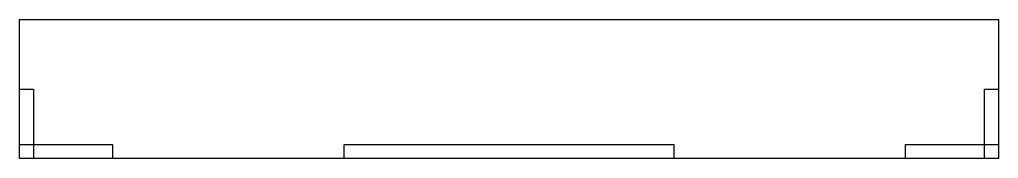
# Model space of a CAD drawing. Header units: millimetres. Extents: x 0 to 211, y 0 to 30.
import ezdxf

# ---------------------------------------------------------------- set-up
doc = ezdxf.new("R2010")
doc.units = ezdxf.units.MM
doc.layers.get('0').update_dxf_attribs({"linetype": 'CONTINUOUS'})

msp = doc.modelspace()

# ---------------------------------------------------------------- linework, layer by layer
for points in [[(211, 0), (0, 0), (0, 30), (211, 30), (211, 0), (208, 0), (208, 15), (211, 15), (211, 0), (191, 0), (191, 3), (211, 3)], [(3, 0), (0, 0), (0, 15), (3, 15)], [(20, 0), (0, 0), (0, 3), (20, 3)], [(141, 0), (70, 0), (70, 3), (141, 3)]]:
    msp.add_lwpolyline(points, close=True)

doc.saveas('drawing.dxf')
